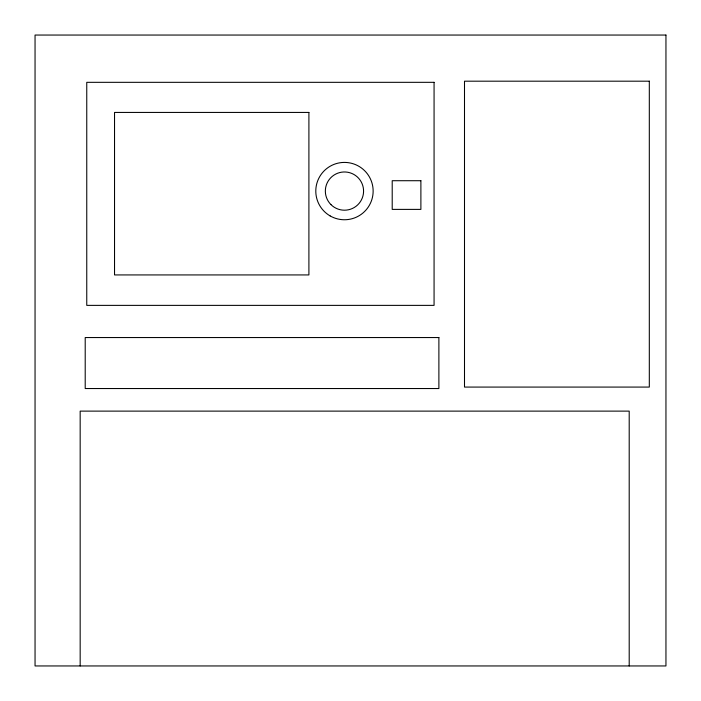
<?xml version="1.0" encoding="UTF-8"?>
<svg xmlns="http://www.w3.org/2000/svg" width="701" height="701" viewBox="0 0 701 701"><rect width="100%" height="100%" fill="white"/><g stroke="black" fill="none" stroke-linecap="round" stroke-linejoin="round"><path stroke-width="1.05" d="M629.2 665.95L629.2 411.119L80.168 411.119L80.168 665.95M665.95 35.05L35.05 35.05L35.05 665.95L665.95 665.95L665.95 35.05M649.31 81.185L464.5 81.185L464.5 387.075L649.31 387.075L649.31 81.185M434.068 82.324L86.758 82.324L86.758 305.373L434.068 305.373L434.068 82.324M308.904 112.432L114.535 112.432L114.535 274.932L308.904 274.932L308.904 112.432M420.889 180.718L392.209 180.718L392.209 209.389L420.889 209.389L420.889 180.718M438.887 337.549L85.207 337.549L85.207 388.538L438.887 388.538L438.887 337.549M330.127 215.917A28.68 28.68 0 0 0 373.142 191.084A28.68 28.68 0 0 0 330.127 166.251A28.68 28.68 0 0 0 330.127 215.917M330.942 204.604A19.12 19.12 0 0 0 362.925 196.035A19.12 19.12 0 0 0 339.512 172.621A19.12 19.12 0 0 0 330.942 204.604"/></g></svg>
